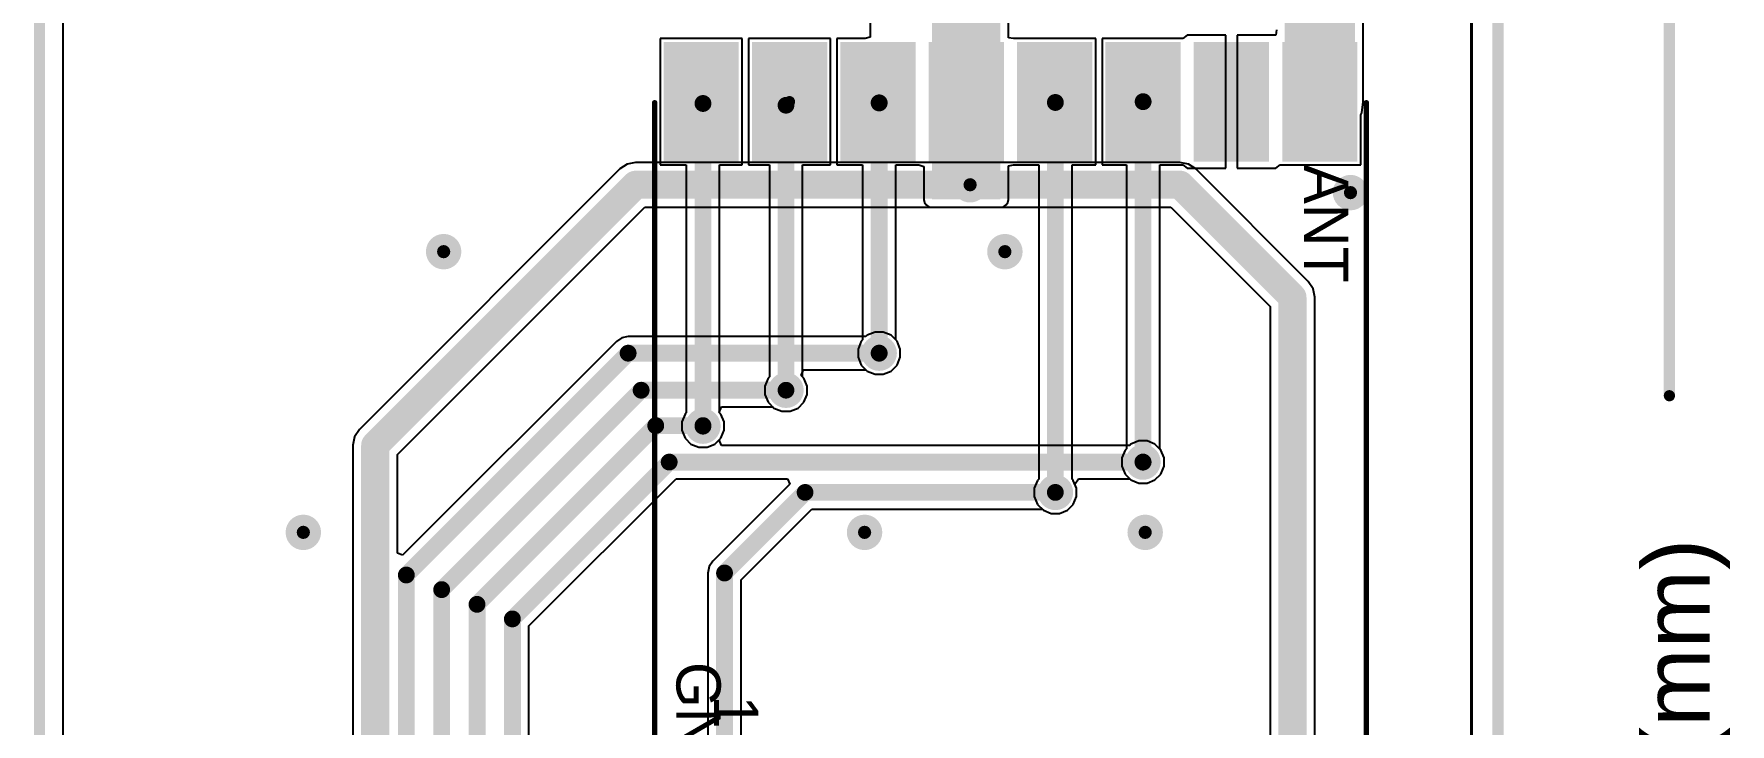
# Model space of a CAD drawing. Header units: millimetres. Extents: x -0.01 to 1.51, y -0.14 to 2.37.
# Drawn here: x -0.005 to 1.506, y 0.889 to 1.503 of the extents above; entities that cross this region are included whole.
import ezdxf

# ---------------------------------------------------------------- set-up
doc = ezdxf.new("R2010")
doc.units = ezdxf.units.MM
doc.header["$MEASUREMENT"] = 0
for name, color, linetype in [('BottomLayer', 5, 'Continuous'), ('BottomSolder', 6, 'Continuous'), ('Mechanical1', 6, 'Continuous'), ('Mechanical2', 216, 'Continuous'), ('TopLayer', 1, 'Continuous'), ('TopOverlay', 2, 'Continuous'), ('TopPaste', 8, 'Continuous'), ('TopSolder', 216, 'Continuous'), ('ViaHoleLayer', 16, 'Continuous')]:
    doc.layers.add(name, color=color, linetype=linetype)
doc.styles.add('Arial', font='', dxfattribs={"height": 0.2})
doc.styles.get('Arial').set_extended_font_data('Arial')

# ---------------------------------------------------------------- blocks, each defined once
blk = doc.blocks.new('SX1276S8S_T_X1_1')
at = {"layer": 'TopLayer'}
for points in [[(-0.2657, 0.2461), (-0.3642, 0.2461), (-0.3642, 0.3051), (-0.2657, 0.3051)], [(0.2657, 0.3051), (0.3642, 0.3051), (0.3642, 0.2461), (0.2657, 0.2461)], [(0.2657, 0.3051), (0.3642, 0.3051), (0.3642, 0.2461), (0.2657, 0.2461)], [(-0.2657, 0.1673), (-0.3642, 0.1673), (-0.3642, 0.2264), (-0.2657, 0.2264)], [(0.2657, 0.2264), (0.3642, 0.2264), (0.3642, 0.1673), (0.2657, 0.1673)], [(-0.2657, 0.0886), (-0.3642, 0.0886), (-0.3642, 0.1476), (-0.2657, 0.1476)], [(0.2657, 0.1476), (0.3642, 0.1476), (0.3642, 0.0886), (0.2657, 0.0886)], [(-0.2657, 0.0098), (-0.3642, 0.0098), (-0.3642, 0.0689), (-0.2657, 0.0689)], [(0.2657, 0.0689), (0.3642, 0.0689), (0.3642, 0.0098), (0.2657, 0.0098)], [(-0.2657, -0.0689), (-0.3642, -0.0689), (-0.3642, -0.0098), (-0.2657, -0.0098)], [(0.2657, -0.0098), (0.3642, -0.0098), (0.3642, -0.0689), (0.2657, -0.0689)], [(-0.2657, -0.1476), (-0.3642, -0.1476), (-0.3642, -0.0886), (-0.2657, -0.0886)], [(0.2657, -0.0886), (0.3642, -0.0886), (0.3642, -0.1476), (0.2657, -0.1476)], [(-0.2657, -0.2264), (-0.3642, -0.2264), (-0.3642, -0.1673), (-0.2657, -0.1673)], [(0.2657, -0.1673), (0.3642, -0.1673), (0.3642, -0.2264), (0.2657, -0.2264)], [(-0.2657, -0.3051), (-0.3642, -0.3051), (-0.3642, -0.2461), (-0.2657, -0.2461)], [(0.2657, -0.2461), (0.3642, -0.2461), (0.3642, -0.3051), (0.2657, -0.3051)]]:
    blk.add_hatch(color=1, dxfattribs=at).paths.add_polyline_path(points)
at = {"layer": 'TopPaste'}
for points in [[(-0.2657, 0.2461), (-0.3642, 0.2461), (-0.3642, 0.3051), (-0.2657, 0.3051)], [(0.2657, 0.3051), (0.3642, 0.3051), (0.3642, 0.2461), (0.2657, 0.2461)], [(0.2657, 0.3051), (0.3642, 0.3051), (0.3642, 0.2461), (0.2657, 0.2461)], [(-0.2657, 0.1673), (-0.3642, 0.1673), (-0.3642, 0.2264), (-0.2657, 0.2264)], [(0.2657, 0.2264), (0.3642, 0.2264), (0.3642, 0.1673), (0.2657, 0.1673)], [(-0.2657, 0.0886), (-0.3642, 0.0886), (-0.3642, 0.1476), (-0.2657, 0.1476)], [(0.2657, 0.1476), (0.3642, 0.1476), (0.3642, 0.0886), (0.2657, 0.0886)], [(-0.2657, 0.0098), (-0.3642, 0.0098), (-0.3642, 0.0689), (-0.2657, 0.0689)], [(0.2657, 0.0689), (0.3642, 0.0689), (0.3642, 0.0098), (0.2657, 0.0098)], [(-0.2657, -0.0689), (-0.3642, -0.0689), (-0.3642, -0.0098), (-0.2657, -0.0098)], [(0.2657, -0.0098), (0.3642, -0.0098), (0.3642, -0.0689), (0.2657, -0.0689)], [(-0.2657, -0.1476), (-0.3642, -0.1476), (-0.3642, -0.0886), (-0.2657, -0.0886)], [(0.2657, -0.0886), (0.3642, -0.0886), (0.3642, -0.1476), (0.2657, -0.1476)], [(-0.2657, -0.2264), (-0.3642, -0.2264), (-0.3642, -0.1673), (-0.2657, -0.1673)], [(0.2657, -0.1673), (0.3642, -0.1673), (0.3642, -0.2264), (0.2657, -0.2264)], [(-0.2657, -0.3051), (-0.3642, -0.3051), (-0.3642, -0.2461), (-0.2657, -0.2461)], [(0.2657, -0.2461), (0.3642, -0.2461), (0.3642, -0.3051), (0.2657, -0.3051)]]:
    blk.add_hatch(color=8, dxfattribs=at).paths.add_polyline_path(points)
at = {"layer": 'TopSolder'}
for points in [[(-0.2617, 0.2421), (-0.3682, 0.2421), (-0.3682, 0.3091), (-0.2617, 0.3091)], [(0.2617, 0.3091), (0.3682, 0.3091), (0.3682, 0.2421), (0.2617, 0.2421)], [(0.2617, 0.3091), (0.3682, 0.3091), (0.3682, 0.2421), (0.2617, 0.2421)], [(-0.2617, 0.1633), (-0.3682, 0.1633), (-0.3682, 0.2304), (-0.2617, 0.2304)], [(0.2617, 0.2304), (0.3682, 0.2304), (0.3682, 0.1633), (0.2617, 0.1633)], [(-0.2617, 0.0846), (-0.3682, 0.0846), (-0.3682, 0.1516), (-0.2617, 0.1516)], [(0.2617, 0.1516), (0.3682, 0.1516), (0.3682, 0.0846), (0.2617, 0.0846)], [(-0.2617, 0.0058), (-0.3682, 0.0058), (-0.3682, 0.0729), (-0.2617, 0.0729)], [(0.2617, 0.0729), (0.3682, 0.0729), (0.3682, 0.0058), (0.2617, 0.0058)], [(-0.2617, -0.0729), (-0.3682, -0.0729), (-0.3682, -0.0058), (-0.2617, -0.0058)], [(0.2617, -0.0058), (0.3682, -0.0058), (0.3682, -0.0729), (0.2617, -0.0729)], [(-0.2617, -0.1516), (-0.3682, -0.1516), (-0.3682, -0.0846), (-0.2617, -0.0846)], [(0.2617, -0.0846), (0.3682, -0.0846), (0.3682, -0.1516), (0.2617, -0.1516)], [(-0.2617, -0.2304), (-0.3682, -0.2304), (-0.3682, -0.1633), (-0.2617, -0.1633)], [(0.2617, -0.1633), (0.3682, -0.1633), (0.3682, -0.2304), (0.2617, -0.2304)], [(-0.2617, -0.3091), (-0.3682, -0.3091), (-0.3682, -0.2421), (-0.2617, -0.2421)], [(0.2617, -0.2421), (0.3682, -0.2421), (0.3682, -0.3091), (0.2617, -0.3091)]]:
    blk.add_hatch(color=216, dxfattribs=at).paths.add_polyline_path(points)
at = {"layer": 'TopOverlay', "const_width": 0.005}
for points in [[(0.313, 0.317), (-0.314, 0.317)], [(0.371, -0.276), (0.376, -0.271)], [(0.376, -0.281), (0.376, -0.271)], [(0.376, -0.281), (0.371, -0.276)], [(0.313, -0.317), (-0.314, -0.317)]]:
    blk.add_lwpolyline(points, dxfattribs=at)
at = {"layer": 'TopOverlay', "const_width": 0.0025}
for points in [[(-0.3152, 0.317, 1), (-0.3127, 0.317, 1)], [(0.3118, 0.317, 1), (0.3142, 0.317, 1)], [(0.3748, -0.271, 1), (0.3772, -0.271, 1)], [(0.3748, -0.271, 1), (0.3772, -0.271, 1)], [(0.3698, -0.276, 1), (0.3723, -0.276, 1)], [(0.3698, -0.276, 1), (0.3723, -0.276, 1)], [(0.3748, -0.281, 1), (0.3772, -0.281, 1)], [(0.3748, -0.281, 1), (0.3772, -0.281, 1)], [(-0.3152, -0.317, 1), (-0.3127, -0.317, 1)], [(0.3118, -0.317, 1), (0.3142, -0.317, 1)]]:
    blk.add_lwpolyline(points, format="xyb", close=True, dxfattribs=at)
at = {"layer": 'TopOverlay'}
for s, height, p in [('ANT', 0.03937, (-0.2591, 0.2615)), ('1', 0.0394, (0.214, -0.264)), ('GND', 0.03937, (0.184, -0.2976))]:
    blk.add_text(s, height=height, dxfattribs=at).set_placement(p)

msp = doc.modelspace()

# ---------------------------------------------------------------- hatches: boundary and pattern name
at = {"layer": 'BottomLayer'}
h = msp.add_hatch(color=5, dxfattribs=at)
edge = h.paths.add_edge_path()
edge.add_arc((0.829, 1.369), 0.0118, 0, 360)
h = msp.add_hatch(color=5, dxfattribs=at)
edge = h.paths.add_edge_path()
edge.add_arc((1.1679, 1.362), 0.0118, 0, 360)
h = msp.add_hatch(color=5, dxfattribs=at)
edge = h.paths.add_edge_path()
edge.add_arc((0.36, 1.3094), 0.0118, 0, 360)
h = msp.add_hatch(color=5, dxfattribs=at)
edge = h.paths.add_edge_path()
edge.add_arc((0.86, 1.3094), 0.0118, 0, 360)
h = msp.add_hatch(color=5, dxfattribs=at)
edge = h.paths.add_edge_path()
edge.add_arc((0.748, 1.219), 0.0118, 0, 360)
h = msp.add_hatch(color=5, dxfattribs=at)
edge = h.paths.add_edge_path()
edge.add_arc((0.665, 1.186), 0.0118, 0, 360)
h = msp.add_hatch(color=5, dxfattribs=at)
edge = h.paths.add_edge_path()
edge.add_arc((0.591, 1.154), 0.0118, 0, 360)
h = msp.add_hatch(color=5, dxfattribs=at)
edge = h.paths.add_edge_path()
edge.add_arc((0.983, 1.122), 0.0118, 0, 360)
h = msp.add_hatch(color=5, dxfattribs=at)
edge = h.paths.add_edge_path()
edge.add_arc((0.905, 1.095), 0.0118, 0, 360)
h = msp.add_hatch(color=5, dxfattribs=at)
edge = h.paths.add_edge_path()
edge.add_arc((0.235, 1.0594), 0.0118, 0, 360)
h = msp.add_hatch(color=5, dxfattribs=at)
edge = h.paths.add_edge_path()
edge.add_arc((0.735, 1.0594), 0.0118, 0, 360)
h = msp.add_hatch(color=5, dxfattribs=at)
edge = h.paths.add_edge_path()
edge.add_arc((0.985, 1.0594), 0.0118, 0, 360)
at = {"layer": 'BottomSolder'}
h = msp.add_hatch(color=6, dxfattribs=at)
edge = h.paths.add_edge_path()
edge.add_arc((0.829, 1.369), 0.0158, 0, 360)
h = msp.add_hatch(color=6, dxfattribs=at)
edge = h.paths.add_edge_path()
edge.add_arc((1.1679, 1.362), 0.0158, 0, 360)
h = msp.add_hatch(color=6, dxfattribs=at)
edge = h.paths.add_edge_path()
edge.add_arc((0.36, 1.3094), 0.0158, 0, 360)
h = msp.add_hatch(color=6, dxfattribs=at)
edge = h.paths.add_edge_path()
edge.add_arc((0.86, 1.3094), 0.0158, 0, 360)
h = msp.add_hatch(color=6, dxfattribs=at)
edge = h.paths.add_edge_path()
edge.add_arc((0.748, 1.219), 0.0158, 0, 360)
h = msp.add_hatch(color=6, dxfattribs=at)
edge = h.paths.add_edge_path()
edge.add_arc((0.665, 1.186), 0.0158, 0, 360)
h = msp.add_hatch(color=6, dxfattribs=at)
edge = h.paths.add_edge_path()
edge.add_arc((0.591, 1.154), 0.0158, 0, 360)
h = msp.add_hatch(color=6, dxfattribs=at)
edge = h.paths.add_edge_path()
edge.add_arc((0.983, 1.122), 0.0158, 0, 360)
h = msp.add_hatch(color=6, dxfattribs=at)
edge = h.paths.add_edge_path()
edge.add_arc((0.905, 1.095), 0.0158, 0, 360)
h = msp.add_hatch(color=6, dxfattribs=at)
edge = h.paths.add_edge_path()
edge.add_arc((0.235, 1.0594), 0.0158, 0, 360)
h = msp.add_hatch(color=6, dxfattribs=at)
edge = h.paths.add_edge_path()
edge.add_arc((0.735, 1.0594), 0.0158, 0, 360)
h = msp.add_hatch(color=6, dxfattribs=at)
edge = h.paths.add_edge_path()
edge.add_arc((0.985, 1.0594), 0.0158, 0, 360)
at = {"layer": 'TopLayer'}
msp.add_hatch(color=1, dxfattribs=at).paths.add_polyline_path([(0.795, 1.356), (0.856, 1.356), (0.856, 1.601), (0.795, 1.601)])
h = msp.add_hatch(color=1, dxfattribs=at)
edge = h.paths.add_edge_path()
edge.add_arc((0.829, 1.369), 0.0118, 0, 360)
h = msp.add_hatch(color=1, dxfattribs=at)
edge = h.paths.add_edge_path()
edge.add_arc((1.1679, 1.362), 0.0118, 0, 360)
h = msp.add_hatch(color=1, dxfattribs=at)
edge = h.paths.add_edge_path()
edge.add_arc((0.36, 1.3094), 0.0118, 0, 360)
h = msp.add_hatch(color=1, dxfattribs=at)
edge = h.paths.add_edge_path()
edge.add_arc((0.86, 1.3094), 0.0118, 0, 360)
h = msp.add_hatch(color=1, dxfattribs=at)
edge = h.paths.add_edge_path()
edge.add_arc((0.748, 1.219), 0.0118, 0, 360)
h = msp.add_hatch(color=1, dxfattribs=at)
edge = h.paths.add_edge_path()
edge.add_arc((0.665, 1.186), 0.0118, 0, 360)
h = msp.add_hatch(color=1, dxfattribs=at)
edge = h.paths.add_edge_path()
edge.add_arc((0.591, 1.154), 0.0118, 0, 360)
h = msp.add_hatch(color=1, dxfattribs=at)
edge = h.paths.add_edge_path()
edge.add_arc((0.983, 1.122), 0.0118, 0, 360)
h = msp.add_hatch(color=1, dxfattribs=at)
edge = h.paths.add_edge_path()
edge.add_arc((0.905, 1.095), 0.0118, 0, 360)
h = msp.add_hatch(color=1, dxfattribs=at)
edge = h.paths.add_edge_path()
edge.add_arc((0.235, 1.0594), 0.0118, 0, 360)
h = msp.add_hatch(color=1, dxfattribs=at)
edge = h.paths.add_edge_path()
edge.add_arc((0.735, 1.0594), 0.0118, 0, 360)
h = msp.add_hatch(color=1, dxfattribs=at)
edge = h.paths.add_edge_path()
edge.add_arc((0.985, 1.0594), 0.0118, 0, 360)
at = {"layer": 'TopSolder'}
h = msp.add_hatch(color=216, dxfattribs=at)
edge = h.paths.add_edge_path()
edge.add_arc((0.829, 1.369), 0.0158, 0, 360)
h = msp.add_hatch(color=216, dxfattribs=at)
edge = h.paths.add_edge_path()
edge.add_arc((1.1679, 1.362), 0.0158, 0, 360)
h = msp.add_hatch(color=216, dxfattribs=at)
edge = h.paths.add_edge_path()
edge.add_arc((0.36, 1.3094), 0.0158, 0, 360)
h = msp.add_hatch(color=216, dxfattribs=at)
edge = h.paths.add_edge_path()
edge.add_arc((0.86, 1.3094), 0.0158, 0, 360)
h = msp.add_hatch(color=216, dxfattribs=at)
edge = h.paths.add_edge_path()
edge.add_arc((0.748, 1.219), 0.0158, 0, 360)
h = msp.add_hatch(color=216, dxfattribs=at)
edge = h.paths.add_edge_path()
edge.add_arc((0.665, 1.186), 0.0158, 0, 360)
h = msp.add_hatch(color=216, dxfattribs=at)
edge = h.paths.add_edge_path()
edge.add_arc((0.591, 1.154), 0.0158, 0, 360)
h = msp.add_hatch(color=216, dxfattribs=at)
edge = h.paths.add_edge_path()
edge.add_arc((0.983, 1.122), 0.0158, 0, 360)
h = msp.add_hatch(color=216, dxfattribs=at)
edge = h.paths.add_edge_path()
edge.add_arc((0.905, 1.095), 0.0158, 0, 360)
h = msp.add_hatch(color=216, dxfattribs=at)
edge = h.paths.add_edge_path()
edge.add_arc((0.235, 1.0594), 0.0158, 0, 360)
h = msp.add_hatch(color=216, dxfattribs=at)
edge = h.paths.add_edge_path()
edge.add_arc((0.735, 1.0594), 0.0158, 0, 360)
h = msp.add_hatch(color=216, dxfattribs=at)
edge = h.paths.add_edge_path()
edge.add_arc((0.985, 1.0594), 0.0158, 0, 360)
at = {"layer": 'ViaHoleLayer'}
h = msp.add_hatch(color=16, dxfattribs=at)
edge = h.paths.add_edge_path()
edge.add_arc((0.829, 1.369), 0.00591, 0, 360)
h = msp.add_hatch(color=16, dxfattribs=at)
edge = h.paths.add_edge_path()
edge.add_arc((1.1679, 1.362), 0.00591, 0, 360)
h = msp.add_hatch(color=16, dxfattribs=at)
edge = h.paths.add_edge_path()
edge.add_arc((0.36, 1.3094), 0.00591, 0, 360)
h = msp.add_hatch(color=16, dxfattribs=at)
edge = h.paths.add_edge_path()
edge.add_arc((0.86, 1.3094), 0.00591, 0, 360)
h = msp.add_hatch(color=16, dxfattribs=at)
edge = h.paths.add_edge_path()
edge.add_arc((0.748, 1.219), 0.00591, 0, 360)
h = msp.add_hatch(color=16, dxfattribs=at)
edge = h.paths.add_edge_path()
edge.add_arc((0.665, 1.186), 0.00591, 0, 360)
h = msp.add_hatch(color=16, dxfattribs=at)
edge = h.paths.add_edge_path()
edge.add_arc((0.591, 1.154), 0.00591, 0, 360)
h = msp.add_hatch(color=16, dxfattribs=at)
edge = h.paths.add_edge_path()
edge.add_arc((0.983, 1.122), 0.00591, 0, 360)
h = msp.add_hatch(color=16, dxfattribs=at)
edge = h.paths.add_edge_path()
edge.add_arc((0.905, 1.095), 0.00591, 0, 360)
h = msp.add_hatch(color=16, dxfattribs=at)
edge = h.paths.add_edge_path()
edge.add_arc((0.235, 1.0594), 0.00591, 0, 360)
h = msp.add_hatch(color=16, dxfattribs=at)
edge = h.paths.add_edge_path()
edge.add_arc((0.735, 1.0594), 0.00591, 0, 360)
h = msp.add_hatch(color=16, dxfattribs=at)
edge = h.paths.add_edge_path()
edge.add_arc((0.985, 1.0594), 0.00591, 0, 360)

# ---------------------------------------------------------------- linework, layer by layer
at = {"layer": 'BottomLayer'}
for p, q in [((0.021, 0.046), (0.021, 1.93)), ((1.275, 1.6421), (1.275, 0.046)), ((0.5169, 1.3831), (0.2849, 1.1511)), ((0.5234, 1.3874), (0.5169, 1.3831)), ((0.531, 1.3889), (0.5234, 1.3874)), ((1.016, 1.3889), (0.531, 1.3889)), ((1.0236, 1.3874), (1.016, 1.3889)), ((1.0301, 1.3831), (1.0236, 1.3874)), ((1.1302, 1.2829), (1.0301, 1.3831)), ((0.3189, 1.1288), (0.5392, 1.3491)), ((0.5392, 1.3491), (1.0078, 1.3491)), ((1.0078, 1.3491), (1.0963, 1.2606)), ((1.1345, 1.2764), (1.1302, 1.2829)), ((1.1361, 1.2688), (1.1345, 1.2764)), ((1.0963, 1.2606), (1.0963, 0.0584)), ((1.1361, 0.0565), (1.1361, 1.2688)), ((0.5139, 1.2295), (0.3235, 1.039)), ((0.5187, 1.2327), (0.5139, 1.2295)), ((0.5244, 1.2338), (0.5187, 1.2327)), ((0.7362, 1.2338), (0.5244, 1.2338)), ((0.7373, 1.2349), (0.7362, 1.2338)), ((0.7443, 1.2378), (0.7373, 1.2349)), ((0.7517, 1.2378), (0.7443, 1.2378)), ((0.7587, 1.2349), (0.7517, 1.2378)), ((0.7639, 1.2297), (0.7587, 1.2349)), ((0.7668, 1.2227), (0.7639, 1.2297)), ((0.7639, 1.2083), (0.7668, 1.2153)), ((0.7668, 1.2153), (0.7668, 1.2227)), ((0.6784, 1.1992), (0.6805, 1.2042)), ((0.6809, 1.1967), (0.6784, 1.1992)), ((0.6805, 1.2042), (0.7362, 1.2042)), ((0.6838, 1.1897), (0.6809, 1.1967)), ((0.7362, 1.2042), (0.7373, 1.2031)), ((0.7373, 1.2031), (0.7443, 1.2002)), ((0.7443, 1.2002), (0.7517, 1.2002)), ((0.7517, 1.2002), (0.7587, 1.2031)), ((0.7587, 1.2031), (0.7639, 1.2083)), ((0.6809, 1.1753), (0.6838, 1.1823)), ((0.6838, 1.1823), (0.6838, 1.1897)), ((0.6054, 1.1662), (0.6075, 1.1712)), ((0.6069, 1.1647), (0.6054, 1.1662)), ((0.6098, 1.1577), (0.6069, 1.1647)), ((0.6075, 1.1712), (0.6532, 1.1712)), ((0.6532, 1.1712), (0.6543, 1.1701)), ((0.6543, 1.1701), (0.6613, 1.1672)), ((0.6613, 1.1672), (0.6687, 1.1672)), ((0.6687, 1.1672), (0.6757, 1.1701)), ((0.6757, 1.1701), (0.6809, 1.1753)), ((0.2849, 1.1511), (0.2806, 1.1446)), ((0.6069, 1.1433), (0.6098, 1.1503)), ((0.6098, 1.1503), (0.6098, 1.1577)), ((0.2806, 1.1446), (0.2791, 1.137)), ((0.2791, 1.137), (0.2791, 0.121)), ((0.6054, 1.1418), (0.6069, 1.1433)), ((0.6075, 1.1368), (0.6054, 1.1418)), ((0.9712, 1.1368), (0.6075, 1.1368)), ((0.9723, 1.1379), (0.9712, 1.1368)), ((0.9793, 1.1408), (0.9723, 1.1379)), ((0.9867, 1.1408), (0.9793, 1.1408)), ((0.9937, 1.1379), (0.9867, 1.1408)), ((0.9989, 1.1327), (0.9937, 1.1379)), ((0.3189, 1.0409), (0.3189, 1.1288)), ((1.0018, 1.1257), (0.9989, 1.1327)), ((0.9989, 1.1113), (1.0018, 1.1183)), ((1.0018, 1.1183), (1.0018, 1.1257)), ((0.436, 0.9761), (0.5671, 1.1072)), ((0.5671, 1.1072), (0.6662, 1.1072)), ((0.6662, 1.1072), (0.6683, 1.1022)), ((0.9224, 1.1022), (0.9257, 1.1072)), ((0.9257, 1.1072), (0.9712, 1.1072)), ((0.9712, 1.1072), (0.9723, 1.1061)), ((0.9723, 1.1061), (0.9793, 1.1032)), ((0.9793, 1.1032), (0.9867, 1.1032)), ((0.9867, 1.1032), (0.9937, 1.1061)), ((0.9937, 1.1061), (0.9989, 1.1113)), ((0.6683, 1.1022), (0.5998, 1.0337)), ((0.9209, 1.0843), (0.9238, 1.0913)), ((0.9238, 1.0987), (0.9224, 1.1022)), ((0.9238, 1.0913), (0.9238, 1.0987)), ((0.625, 1.0171), (0.6881, 1.0802)), ((0.6881, 1.0802), (0.8932, 1.0802)), ((0.8932, 1.0802), (0.8943, 1.0791)), ((0.8943, 1.0791), (0.9013, 1.0762)), ((0.9013, 1.0762), (0.9087, 1.0762)), ((0.9087, 1.0762), (0.9157, 1.0791)), ((0.9157, 1.0791), (0.9209, 1.0843)), ((0.3235, 1.039), (0.3189, 1.0409)), ((0.5966, 1.0289), (0.5955, 1.0232)), ((0.5998, 1.0337), (0.5966, 1.0289)), ((0.5955, 1.0232), (0.5955, 0.046)), ((0.625, 0.046), (0.625, 1.0171)), ((0.436, 0.046), (0.436, 0.9761))]:
    msp.add_line(p, q, dxfattribs=at)
for points, const_width in [([(0.299, 1.137), (0.531, 1.369)], 0.025), ([(0.531, 1.369), (0.829, 1.369)], 0.025), ([(0.829, 1.369), (1.016, 1.369)], 0.025), ([(1.016, 1.369), (1.1162, 1.2688)], 0.025), ([(1.1162, 0.04), (1.1162, 1.2688)], 0.025), ([(0.3268, 1.0214), (0.5244, 1.219)], 0.015), ([(0.5244, 1.219), (0.748, 1.219)], 0.015), ([(0.3583, 1.0084), (0.5359, 1.186)], 0.015), ([(0.5359, 1.186), (0.665, 1.186)], 0.015), ([(0.299, 0.121), (0.299, 1.137)], 0.025), ([(0.3898, 0.9953), (0.549, 1.1545)], 0.015), ([(0.549, 1.1545), (0.591, 1.1545)], 0.015), ([(0.4213, 0.9823), (0.561, 1.122)], 0.015), ([(0.561, 1.122), (0.983, 1.122)], 0.015), ([(0.6102, 1.0232), (0.682, 1.095)], 0.015), ([(0.682, 1.095), (0.905, 1.095)], 0.015), ([(0.3268, -0.0748), (0.3268, 1.0214)], 0.015), ([(0.6102, -0.0748), (0.6102, 1.0232)], 0.015), ([(0.3583, -0.0748), (0.3583, 1.0084)], 0.015), ([(0.3898, -0.0748), (0.3898, 0.9953)], 0.015), ([(0.4213, -0.0748), (0.4213, 0.9823)], 0.015)]:
    msp.add_lwpolyline(points, dxfattribs=dict(at, const_width=const_width))
for points, const_width in [([(0.5248, 1.369, 1), (0.5373, 1.369, 1)], 0.0125), ([(0.5248, 1.369, 1), (0.5373, 1.369, 1)], 0.0125), ([(0.8227, 1.369, 1), (0.8353, 1.369, 1)], 0.0125), ([(0.8227, 1.369, 1), (0.8353, 1.369, 1)], 0.0125), ([(1.0097, 1.369, 1), (1.0223, 1.369, 1)], 0.0125), ([(1.0097, 1.369, 1), (1.0223, 1.369, 1)], 0.0125), ([(1.1099, 1.2688, 1), (1.1224, 1.2688, 1)], 0.0125), ([(1.1099, 1.2688, 1), (1.1224, 1.2688, 1)], 0.0125), ([(0.5206, 1.219, 1), (0.5281, 1.219, 1)], 0.0075), ([(0.5206, 1.219, 1), (0.5281, 1.219, 1)], 0.0075), ([(0.7442, 1.219, 1), (0.7518, 1.219, 1)], 0.0075), ([(0.5322, 1.186, 1), (0.5397, 1.186, 1)], 0.0075), ([(0.5322, 1.186, 1), (0.5397, 1.186, 1)], 0.0075), ([(0.6613, 1.186, 1), (0.6687, 1.186, 1)], 0.0075), ([(0.2928, 1.137, 1), (0.3053, 1.137, 1)], 0.0125), ([(0.2928, 1.137, 1), (0.3053, 1.137, 1)], 0.0125), ([(0.5452, 1.1545, 1), (0.5527, 1.1545, 1)], 0.0075), ([(0.5452, 1.1545, 1), (0.5527, 1.1545, 1)], 0.0075), ([(0.5873, 1.1545, 1), (0.5948, 1.1545, 1)], 0.0075), ([(0.5572, 1.122, 1), (0.5647, 1.122, 1)], 0.0075), ([(0.5572, 1.122, 1), (0.5647, 1.122, 1)], 0.0075), ([(0.9792, 1.122, 1), (0.9868, 1.122, 1)], 0.0075), ([(0.6783, 1.095, 1), (0.6857, 1.095, 1)], 0.0075), ([(0.6783, 1.095, 1), (0.6857, 1.095, 1)], 0.0075), ([(0.9012, 1.095, 1), (0.9087, 1.095, 1)], 0.0075), ([(0.323, 1.0214, 1), (0.3305, 1.0214, 1)], 0.0075), ([(0.323, 1.0214, 1), (0.3305, 1.0214, 1)], 0.0075), ([(0.6065, 1.0232, 1), (0.614, 1.0232, 1)], 0.0075), ([(0.6065, 1.0232, 1), (0.614, 1.0232, 1)], 0.0075), ([(0.3545, 1.0084, 1), (0.362, 1.0084, 1)], 0.0075), ([(0.3545, 1.0084, 1), (0.362, 1.0084, 1)], 0.0075), ([(0.386, 0.9953, 1), (0.3935, 0.9953, 1)], 0.0075), ([(0.386, 0.9953, 1), (0.3935, 0.9953, 1)], 0.0075), ([(0.4175, 0.9823, 1), (0.425, 0.9823, 1)], 0.0075), ([(0.4175, 0.9823, 1), (0.425, 0.9823, 1)], 0.0075)]:
    msp.add_lwpolyline(points, format="xyb", close=True, dxfattribs=dict(at, const_width=const_width))
at = {"layer": 'Mechanical1', "const_width": 0.01}
msp.add_lwpolyline([(1.452, 1.1811), (1.452, 1.9544)], dxfattribs=at)
at = {"layer": 'Mechanical1', "const_width": 0.005}
msp.add_lwpolyline([(1.4495, 1.1811, 1), (1.4545, 1.1811, 1)], format="xyb", close=True, dxfattribs=at)
at = {"layer": 'Mechanical2', "const_width": 0.01}
for points in [[(0, 0), (0, 1.9544)], [(1.2992, 0), (1.2992, 1.9544)]]:
    msp.add_lwpolyline(points, dxfattribs=at)
at = {"layer": 'TopLayer'}
for p, q in [((0.021, 0.046), (0.021, 1.93)), ((1.1792, 1.443), (1.1792, 1.6733)), ((1.276, 1.6427), (1.276, 0.046)), ((0.8631, 1.4999), (0.8631, 1.601)), ((0.74, 1.523), (0.74, 1.5005)), ((0.6259, 1.4992), (0.5529, 1.4992)), ((0.5529, 1.4992), (0.5529, 1.3867)), ((0.6259, 1.3867), (0.6259, 1.4992)), ((0.7047, 1.4992), (0.6316, 1.4992)), ((0.6316, 1.4992), (0.6316, 1.3867)), ((0.7047, 1.3867), (0.7047, 1.4992)), ((0.7355, 1.4992), (0.7104, 1.4992)), ((0.7104, 1.4992), (0.7104, 1.3867)), ((0.74, 1.5005), (0.7355, 1.4992)), ((0.8678, 1.4992), (0.8631, 1.4999)), ((0.8681, 1.4992), (0.8678, 1.4992)), ((0.9409, 1.4992), (0.8681, 1.4992)), ((0.9409, 1.3867), (0.9409, 1.4992)), ((1.0173, 1.4992), (0.9466, 1.4992)), ((0.9466, 1.4992), (0.9466, 1.3867)), ((1.0186, 1.4992), (1.0173, 1.4992)), ((1.0223, 1.5022), (1.0186, 1.4992)), ((1.0569, 1.5022), (1.0223, 1.5022)), ((1.0569, 1.443), (1.0569, 1.5022)), ((1.097, 1.5022), (1.0669, 1.5022)), ((1.0669, 1.5022), (1.0669, 1.443)), ((1.1014, 1.5022), (1.097, 1.5022)), ((1.102, 1.5069), (1.1014, 1.5022)), ((1.0569, 1.3837), (1.0569, 1.443)), ((1.0669, 1.443), (1.0669, 1.3837)), ((1.1779, 1.433), (1.1792, 1.443)), ((1.1771, 1.4312), (1.1779, 1.433)), ((1.1771, 1.3867), (1.1771, 1.4312)), ((0.5529, 1.3867), (0.5762, 1.3867)), ((0.5762, 1.3867), (0.5762, 1.1658)), ((0.6058, 1.1658), (0.6058, 1.3867)), ((0.6058, 1.3867), (0.6259, 1.3867)), ((0.6316, 1.3867), (0.6502, 1.3867)), ((0.6502, 1.3867), (0.6502, 1.1978)), ((0.6798, 1.1978), (0.6798, 1.3867)), ((0.6798, 1.3867), (0.7047, 1.3867)), ((0.7104, 1.3867), (0.7332, 1.3867)), ((0.7332, 1.3867), (0.7332, 1.2308)), ((0.7628, 1.2308), (0.7628, 1.3867)), ((0.7628, 1.3867), (0.7829, 1.3867)), ((0.7829, 1.3867), (0.7834, 1.3867)), ((0.7834, 1.3867), (0.7879, 1.3854)), ((0.7879, 1.3854), (0.7879, 1.356)), ((0.8631, 1.386), (0.8678, 1.3867)), ((0.8631, 1.356), (0.8631, 1.386)), ((0.8678, 1.3867), (0.8681, 1.3867)), ((0.8681, 1.3867), (0.8902, 1.3867)), ((0.8902, 1.3867), (0.8902, 1.1068)), ((0.9198, 1.1068), (0.9198, 1.3867)), ((0.9198, 1.3867), (0.9409, 1.3867)), ((0.9466, 1.3867), (0.9683, 1.3867)), ((0.9683, 1.3867), (0.9683, 1.1339)), ((0.9979, 1.1337), (0.9979, 1.3867)), ((0.9979, 1.3867), (1.0186, 1.3867)), ((1.0186, 1.3867), (1.0223, 1.3837)), ((1.0223, 1.3837), (1.0234, 1.3837)), ((1.0234, 1.3837), (1.0569, 1.3837)), ((1.0669, 1.3837), (1.1014, 1.3837)), ((1.1014, 1.3837), (1.1051, 1.3867)), ((1.1051, 1.3867), (1.1064, 1.3867)), ((1.1064, 1.3867), (1.1771, 1.3867)), ((0.7879, 1.356), (0.7884, 1.3533)), ((0.7884, 1.3533), (0.79, 1.351)), ((0.79, 1.351), (0.7923, 1.3494)), ((0.7923, 1.3494), (0.795, 1.3489)), ((0.795, 1.3489), (0.856, 1.3489)), ((0.856, 1.3489), (0.8587, 1.3494)), ((0.8587, 1.3494), (0.861, 1.351)), ((0.861, 1.351), (0.8626, 1.3533)), ((0.8626, 1.3533), (0.8631, 1.356)), ((0.7321, 1.2297), (0.7292, 1.2227)), ((0.7332, 1.2308), (0.7321, 1.2297)), ((0.7639, 1.2297), (0.7628, 1.2308)), ((0.7668, 1.2227), (0.7639, 1.2297)), ((0.7292, 1.2227), (0.7292, 1.2153)), ((0.7292, 1.2153), (0.7321, 1.2083)), ((0.7639, 1.2083), (0.7668, 1.2153)), ((0.7668, 1.2153), (0.7668, 1.2227)), ((0.6491, 1.1967), (0.6462, 1.1897)), ((0.6502, 1.1978), (0.6491, 1.1967)), ((0.6809, 1.1967), (0.6798, 1.1978)), ((0.6838, 1.1897), (0.6809, 1.1967)), ((0.7321, 1.2083), (0.7373, 1.2031)), ((0.7373, 1.2031), (0.7443, 1.2002)), ((0.7443, 1.2002), (0.7517, 1.2002)), ((0.7517, 1.2002), (0.7587, 1.2031)), ((0.7587, 1.2031), (0.7639, 1.2083)), ((0.6462, 1.1897), (0.6462, 1.1823)), ((0.6462, 1.1823), (0.6491, 1.1753)), ((0.6809, 1.1753), (0.6838, 1.1823)), ((0.6838, 1.1823), (0.6838, 1.1897)), ((0.5751, 1.1647), (0.5722, 1.1577)), ((0.5762, 1.1658), (0.5751, 1.1647)), ((0.6069, 1.1647), (0.6058, 1.1658)), ((0.6098, 1.1577), (0.6069, 1.1647)), ((0.6491, 1.1753), (0.6543, 1.1701)), ((0.6543, 1.1701), (0.6613, 1.1672)), ((0.6613, 1.1672), (0.6687, 1.1672)), ((0.6687, 1.1672), (0.6757, 1.1701)), ((0.6757, 1.1701), (0.6809, 1.1753)), ((0.5722, 1.1577), (0.5722, 1.1503)), ((0.5722, 1.1503), (0.5751, 1.1433)), ((0.6069, 1.1433), (0.6098, 1.1503)), ((0.6098, 1.1503), (0.6098, 1.1577)), ((0.5751, 1.1433), (0.5803, 1.1381)), ((0.5803, 1.1381), (0.5873, 1.1352)), ((0.5873, 1.1352), (0.5947, 1.1352)), ((0.5947, 1.1352), (0.6017, 1.1381)), ((0.6017, 1.1381), (0.6069, 1.1433)), ((0.9683, 1.1339), (0.9671, 1.1327)), ((0.9989, 1.1327), (0.9979, 1.1337)), ((0.9671, 1.1327), (0.9642, 1.1257)), ((0.9642, 1.1257), (0.9642, 1.1183)), ((0.9642, 1.1183), (0.9671, 1.1113)), ((1.0018, 1.1257), (0.9989, 1.1327)), ((0.9989, 1.1113), (1.0018, 1.1183)), ((1.0018, 1.1183), (1.0018, 1.1257)), ((0.8891, 1.1057), (0.8862, 1.0987)), ((0.8902, 1.1068), (0.8891, 1.1057)), ((0.9209, 1.1057), (0.9198, 1.1068)), ((0.9238, 1.0987), (0.9209, 1.1057)), ((0.9671, 1.1113), (0.9723, 1.1061)), ((0.9723, 1.1061), (0.9793, 1.1032)), ((0.9793, 1.1032), (0.9867, 1.1032)), ((0.9867, 1.1032), (0.9937, 1.1061)), ((0.9937, 1.1061), (0.9989, 1.1113)), ((0.8862, 1.0987), (0.8862, 1.0913)), ((0.8862, 1.0913), (0.8891, 1.0843)), ((0.9209, 1.0843), (0.9238, 1.0913)), ((0.9238, 1.0913), (0.9238, 1.0987)), ((0.8891, 1.0843), (0.8943, 1.0791)), ((0.8943, 1.0791), (0.9013, 1.0762)), ((0.9013, 1.0762), (0.9087, 1.0762)), ((0.9087, 1.0762), (0.9157, 1.0791)), ((0.9157, 1.0791), (0.9209, 1.0843))]:
    msp.add_line(p, q, dxfattribs=at)
for points, const_width in [([(1.1406, 1.443), (1.1406, 1.7941)], 0.0625), ([(0.591, 1.154), (0.591, 1.4414)], 0.015), ([(0.5894, 1.443), (0.591, 1.4414)], 0.01), ([(0.665, 1.186), (0.665, 1.4398)], 0.015), ([(0.665, 1.4398), (0.6681, 1.443)], 0.01), ([(0.748, 1.219), (0.748, 1.4419)], 0.015), ([(0.7469, 1.443), (0.748, 1.4419)], 0.01), ([(0.905, 1.095), (0.905, 1.4423)], 0.015), ([(0.9044, 1.443), (0.905, 1.4423)], 0.01), ([(0.9831, 1.122), (0.9831, 1.443)], 0.015)]:
    msp.add_lwpolyline(points, dxfattribs=dict(at, const_width=const_width))
for points, const_width in [([(1.125, 1.443, 1), (1.1562, 1.443, 1)], 0.0312), ([(0.5873, 1.4414, 1), (0.5948, 1.4414, 1)], 0.0075), ([(0.5869, 1.443, 1), (0.5919, 1.443, 1)], 0.005), ([(0.5885, 1.4414, 1), (0.5935, 1.4414, 1)], 0.005), ([(0.6613, 1.4398, 1), (0.6687, 1.4398, 1)], 0.0075), ([(0.6625, 1.4398, 1), (0.6675, 1.4398, 1)], 0.005), ([(0.6656, 1.443, 1), (0.6706, 1.443, 1)], 0.005), ([(0.7442, 1.4419, 1), (0.7518, 1.4419, 1)], 0.0075), ([(0.7444, 1.443, 1), (0.7494, 1.443, 1)], 0.005), ([(0.7455, 1.4419, 1), (0.7505, 1.4419, 1)], 0.005), ([(0.9012, 1.4423, 1), (0.9087, 1.4423, 1)], 0.0075), ([(0.9019, 1.443, 1), (0.9069, 1.443, 1)], 0.005), ([(0.9025, 1.4423, 1), (0.9075, 1.4423, 1)], 0.005), ([(0.9794, 1.443, 1), (0.9869, 1.443, 1)], 0.0075), ([(0.7442, 1.219, 1), (0.7518, 1.219, 1)], 0.0075), ([(0.6613, 1.186, 1), (0.6687, 1.186, 1)], 0.0075), ([(0.5873, 1.154, 1), (0.5948, 1.154, 1)], 0.0075), ([(0.9794, 1.122, 1), (0.9869, 1.122, 1)], 0.0075), ([(0.9012, 1.095, 1), (0.9087, 1.095, 1)], 0.0075)]:
    msp.add_lwpolyline(points, format="xyb", close=True, dxfattribs=dict(at, const_width=const_width))

# ---------------------------------------------------------------- block references
at = {"rotation": 270}
msp.add_blockref('SX1276S8S_T_X1_1', (0.865, 1.128), dxfattribs=at)

# ---------------------------------------------------------------- texts
at = {"layer": 'Mechanical1', "style": 'Arial'}
msp.add_text('53.00 (mm)', height=0.06, rotation=90, dxfattribs=at).set_placement((1.488, 0.6253))

doc.saveas('drawing.dxf')
